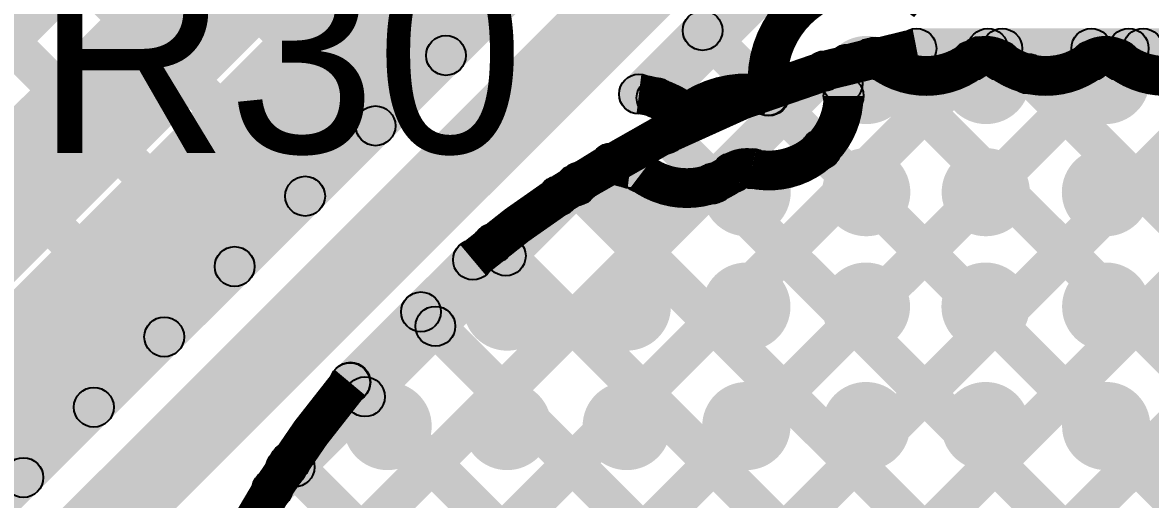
# Model space of a CAD drawing. Header units: millimetres. Extents: x -0.28 to 3.03, y -0.05 to 3.12.
# Drawn here: x 0.8594 to 1.0859, y 1.9753 to 2.0712 of the extents above; entities that cross this region are included whole.
import ezdxf

# ---------------------------------------------------------------- set-up
doc = ezdxf.new("R2010")
doc.units = ezdxf.units.MM
doc.header["$MEASUREMENT"] = 0
for name, color, linetype in [('BottomLayer', 5, 'Continuous'), ('TopLayer', 1, 'Continuous'), ('TopOverlay', 2, 'Continuous'), ('ViaHoleLayer', 16, 'Continuous')]:
    doc.layers.add(name, color=color, linetype=linetype)

msp = doc.modelspace()

# ---------------------------------------------------------------- hatches: boundary and pattern name
at = {"layer": 'BottomLayer'}
for points in [[(0.58684, 1.74816), (0.56916, 1.76584), (1.06216, 2.25884), (1.07984, 2.24116)], [(0.72284, 1.83891), (0.70516, 1.85658), (1.04392, 2.19534), (1.06159, 2.17766)], [(0.74624, 1.83544), (0.73776, 1.84393), (1.04507, 2.15124), (1.05356, 2.14276)], [(0.986, 2.05398), (0.98034, 2.05964), (1.05353, 2.13283), (1.05919, 2.12717)], [(0.98954, 2.05322), (0.98388, 2.05887), (1.05783, 2.13283), (1.06349, 2.12717)], [(0.99313, 2.06677), (0.99878, 2.07243), (1.01189, 2.05932), (1.00624, 2.05366)], [(0.88291, 1.89002), (0.87725, 1.89568), (1.04872, 2.06714), (1.05437, 2.06149)], [(0.88435, 1.86318), (0.87869, 1.86883), (1.07652, 2.06666), (1.08218, 2.061)], [(1.02701, 2.06117), (1.03266, 2.06683), (1.27225, 1.82725), (1.26659, 1.82159)], [(0.88576, 1.8363), (0.8801, 1.84196), (1.10314, 2.06499), (1.10879, 2.05934)], [(1.05838, 2.05809), (1.06403, 2.06375), (1.27532, 1.85246), (1.26966, 1.8468)], [(0.89259, 1.81485), (0.88693, 1.82051), (1.12673, 2.0603), (1.13239, 2.05465)], [(1.01696, 2.04293), (1.02262, 2.04859), (1.25588, 1.81533), (1.25023, 1.80967)], [(0.90716, 1.80113), (0.9015, 1.80679), (1.13919, 2.04448), (1.14485, 2.03882)], [(0.90908, 1.94448), (0.90342, 1.95013), (0.99485, 2.04156), (1.00051, 2.0359)], [(0.96759, 2.03574), (0.97324, 2.0414), (1.24681, 1.76783), (1.24116, 1.76217)], [(0.99548, 2.03614), (1.00113, 2.04179), (1.2495, 1.79343), (1.24384, 1.78777)], [(0.91513, 1.97881), (0.90948, 1.98447), (0.96417, 2.03917), (0.96983, 2.03351)], [(0.95108, 2.02397), (0.95673, 2.02962), (1.23504, 1.75132), (1.22938, 1.74566)], [(0.928, 1.99598), (0.92234, 2.00164), (0.947, 2.0263), (0.95266, 2.02064)], [(0.93656, 2.0102), (0.94222, 2.01586), (1.2218, 1.73627), (1.21615, 1.73061)], [(0.92242, 1.99606), (0.92807, 2.00171), (1.20714, 1.72265), (1.20148, 1.71699)], [(0.91024, 1.97995), (0.9159, 1.98561), (1.19102, 1.71048), (1.18537, 1.70482)]]:
    msp.add_hatch(color=5, dxfattribs=at).paths.add_polyline_path(points)
h = msp.add_hatch(color=5, dxfattribs=at)
edge = h.paths.add_edge_path()
edge.add_arc((0.99596, 2.0696), 0.004, 0, 360)
h = msp.add_hatch(color=5, dxfattribs=at)
edge = h.paths.add_edge_path()
edge.add_arc((1.02886, 2.05964), 0.00886, 0, 360)
h = msp.add_hatch(color=5, dxfattribs=at)
edge = h.paths.add_edge_path()
edge.add_arc((1.02984, 2.064), 0.004, 0, 360)
h = msp.add_hatch(color=5, dxfattribs=at)
edge = h.paths.add_edge_path()
edge.add_arc((1.03058, 2.06418), 0.004, 0, 360)
h = msp.add_hatch(color=5, dxfattribs=at)
edge = h.paths.add_edge_path()
edge.add_arc((1.05288, 2.05964), 0.00886, 0, 360)
h = msp.add_hatch(color=5, dxfattribs=at)
edge = h.paths.add_edge_path()
edge.add_arc((1.05155, 2.06431), 0.004, 0, 360)
h = msp.add_hatch(color=5, dxfattribs=at)
edge = h.paths.add_edge_path()
edge.add_arc((1.07689, 2.05964), 0.00886, 0, 360)
h = msp.add_hatch(color=5, dxfattribs=at)
edge = h.paths.add_edge_path()
edge.add_arc((1.02516, 2.0628), 0.004, 0, 360)
h = msp.add_hatch(color=5, dxfattribs=at)
edge = h.paths.add_edge_path()
edge.add_arc((1.02516, 2.0628), 0.004, 0, 360)
h = msp.add_hatch(color=5, dxfattribs=at)
edge = h.paths.add_edge_path()
edge.add_arc((1.0318, 2.06351), 0.004, 0, 360)
h = msp.add_hatch(color=5, dxfattribs=at)
edge = h.paths.add_edge_path()
edge.add_arc((1.0318, 2.06351), 0.004, 0, 360)
h = msp.add_hatch(color=5, dxfattribs=at)
edge = h.paths.add_edge_path()
edge.add_arc((1.04994, 2.06351), 0.004, 0, 360)
h = msp.add_hatch(color=5, dxfattribs=at)
edge = h.paths.add_edge_path()
edge.add_arc((1.04994, 2.06351), 0.004, 0, 360)
h = msp.add_hatch(color=5, dxfattribs=at)
edge = h.paths.add_edge_path()
edge.add_arc((1.04994, 2.06351), 0.004, 0, 360)
h = msp.add_hatch(color=5, dxfattribs=at)
edge = h.paths.add_edge_path()
edge.add_arc((1.05581, 2.06351), 0.004, 0, 360)
h = msp.add_hatch(color=5, dxfattribs=at)
edge = h.paths.add_edge_path()
edge.add_arc((1.05581, 2.06351), 0.004, 0, 360)
h = msp.add_hatch(color=5, dxfattribs=at)
edge = h.paths.add_edge_path()
edge.add_arc((1.05581, 2.06351), 0.004, 0, 360)
h = msp.add_hatch(color=5, dxfattribs=at)
edge = h.paths.add_edge_path()
edge.add_arc((1.07395, 2.06351), 0.004, 0, 360)
h = msp.add_hatch(color=5, dxfattribs=at)
edge = h.paths.add_edge_path()
edge.add_arc((1.07395, 2.06351), 0.004, 0, 360)
h = msp.add_hatch(color=5, dxfattribs=at)
edge = h.paths.add_edge_path()
edge.add_arc((1.07395, 2.06351), 0.004, 0, 360)
h = msp.add_hatch(color=5, dxfattribs=at)
edge = h.paths.add_edge_path()
edge.add_arc((1.07935, 2.06383), 0.004, 0, 360)
h = msp.add_hatch(color=5, dxfattribs=at)
edge = h.paths.add_edge_path()
edge.add_arc((1.07983, 2.06351), 0.004, 0, 360)
h = msp.add_hatch(color=5, dxfattribs=at)
edge = h.paths.add_edge_path()
edge.add_arc((1.07983, 2.06351), 0.004, 0, 360)
h = msp.add_hatch(color=5, dxfattribs=at)
edge = h.paths.add_edge_path()
edge.add_arc((1.07983, 2.06351), 0.004, 0, 360)
h = msp.add_hatch(color=5, dxfattribs=at)
edge = h.paths.add_edge_path()
edge.add_arc((1.0612, 2.06092), 0.004, 0, 360)
h = msp.add_hatch(color=5, dxfattribs=at)
edge = h.paths.add_edge_path()
edge.add_arc((1.02406, 2.05889), 0.004, 0, 360)
h = msp.add_hatch(color=5, dxfattribs=at)
edge = h.paths.add_edge_path()
edge.add_arc((0.98317, 2.05681), 0.004, 0, 360)
h = msp.add_hatch(color=5, dxfattribs=at)
edge = h.paths.add_edge_path()
edge.add_arc((0.98317, 2.05681), 0.004, 0, 360)
h = msp.add_hatch(color=5, dxfattribs=at)
edge = h.paths.add_edge_path()
edge.add_arc((0.98671, 2.05605), 0.004, 0, 360)
h = msp.add_hatch(color=5, dxfattribs=at)
edge = h.paths.add_edge_path()
edge.add_arc((1.00906, 2.05649), 0.004, 0, 360)
h = msp.add_hatch(color=5, dxfattribs=at)
edge = h.paths.add_edge_path()
edge.add_arc((1.00926, 2.05644), 0.004, 0, 360)
h = msp.add_hatch(color=5, dxfattribs=at)
edge = h.paths.add_edge_path()
edge.add_arc((1.00926, 2.05644), 0.004, 0, 360)
h = msp.add_hatch(color=5, dxfattribs=at)
edge = h.paths.add_edge_path()
edge.add_arc((1.02426, 2.05644), 0.004, 0, 360)
h = msp.add_hatch(color=5, dxfattribs=at)
edge = h.paths.add_edge_path()
edge.add_arc((1.02426, 2.05644), 0.004, 0, 360)
h = msp.add_hatch(color=5, dxfattribs=at)
edge = h.paths.add_edge_path()
edge.add_arc((0.99278, 2.05291), 0.004, 0, 360)
h = msp.add_hatch(color=5, dxfattribs=at)
edge = h.paths.add_edge_path()
edge.add_arc((0.99278, 2.05291), 0.004, 0, 360)
h = msp.add_hatch(color=5, dxfattribs=at)
edge = h.paths.add_edge_path()
edge.add_arc((1.01979, 2.04576), 0.004, 0, 360)
h = msp.add_hatch(color=5, dxfattribs=at)
edge = h.paths.add_edge_path()
edge.add_arc((0.98078, 2.03709), 0.00886, 0, 360)
h = msp.add_hatch(color=5, dxfattribs=at)
edge = h.paths.add_edge_path()
edge.add_arc((0.97753, 2.04291), 0.004, 0, 360)
h = msp.add_hatch(color=5, dxfattribs=at)
edge = h.paths.add_edge_path()
edge.add_arc((0.97753, 2.04291), 0.004, 0, 360)
h = msp.add_hatch(color=5, dxfattribs=at)
edge = h.paths.add_edge_path()
edge.add_arc((0.97753, 2.04291), 0.004, 0, 360)
h = msp.add_hatch(color=5, dxfattribs=at)
edge = h.paths.add_edge_path()
edge.add_arc((0.98136, 2.04192), 0.004, 0, 360)
h = msp.add_hatch(color=5, dxfattribs=at)
edge = h.paths.add_edge_path()
edge.add_arc((0.98139, 2.04191), 0.004, 0, 360)
h = msp.add_hatch(color=5, dxfattribs=at)
edge = h.paths.add_edge_path()
edge.add_arc((1.00479, 2.03709), 0.00886, 0, 360)
h = msp.add_hatch(color=5, dxfattribs=at)
edge = h.paths.add_edge_path()
edge.add_arc((1.00588, 2.04183), 0.004, 0, 360)
h = msp.add_hatch(color=5, dxfattribs=at)
edge = h.paths.add_edge_path()
edge.add_arc((1.00588, 2.04183), 0.004, 0, 360)
h = msp.add_hatch(color=5, dxfattribs=at)
edge = h.paths.add_edge_path()
edge.add_arc((1.00588, 2.04183), 0.004, 0, 360)
h = msp.add_hatch(color=5, dxfattribs=at)
edge = h.paths.add_edge_path()
edge.add_arc((1.02881, 2.03709), 0.00886, 0, 360)
h = msp.add_hatch(color=5, dxfattribs=at)
edge = h.paths.add_edge_path()
edge.add_arc((1.05282, 2.03709), 0.00886, 0, 360)
h = msp.add_hatch(color=5, dxfattribs=at)
edge = h.paths.add_edge_path()
edge.add_arc((1.07695, 2.03709), 0.00886, 0, 360)
h = msp.add_hatch(color=5, dxfattribs=at)
edge = h.paths.add_edge_path()
edge.add_arc((0.98371, 2.04096), 0.004, 0, 360)
h = msp.add_hatch(color=5, dxfattribs=at)
edge = h.paths.add_edge_path()
edge.add_arc((0.98371, 2.04096), 0.004, 0, 360)
h = msp.add_hatch(color=5, dxfattribs=at)
edge = h.paths.add_edge_path()
edge.add_arc((1.00185, 2.04096), 0.004, 0, 360)
h = msp.add_hatch(color=5, dxfattribs=at)
edge = h.paths.add_edge_path()
edge.add_arc((1.00185, 2.04096), 0.004, 0, 360)
h = msp.add_hatch(color=5, dxfattribs=at)
edge = h.paths.add_edge_path()
edge.add_arc((1.00185, 2.04096), 0.004, 0, 360)
h = msp.add_hatch(color=5, dxfattribs=at)
edge = h.paths.add_edge_path()
edge.add_arc((0.97042, 2.03857), 0.004, 0, 360)
h = msp.add_hatch(color=5, dxfattribs=at)
edge = h.paths.add_edge_path()
edge.add_arc((0.99768, 2.03873), 0.004, 0, 360)
h = msp.add_hatch(color=5, dxfattribs=at)
edge = h.paths.add_edge_path()
edge.add_arc((0.9983, 2.03896), 0.004, 0, 360)
h = msp.add_hatch(color=5, dxfattribs=at)
edge = h.paths.add_edge_path()
edge.add_arc((0.967, 2.03634), 0.004, 0, 360)
h = msp.add_hatch(color=5, dxfattribs=at)
edge = h.paths.add_edge_path()
edge.add_arc((0.95391, 2.02679), 0.004, 0, 360)
h = msp.add_hatch(color=5, dxfattribs=at)
edge = h.paths.add_edge_path()
edge.add_arc((0.94983, 2.02347), 0.004, 0, 360)
h = msp.add_hatch(color=5, dxfattribs=at)
edge = h.paths.add_edge_path()
edge.add_arc((0.94983, 2.02347), 0.004, 0, 360)
h = msp.add_hatch(color=5, dxfattribs=at)
edge = h.paths.add_edge_path()
edge.add_arc((0.95671, 2.01409), 0.00886, 0, 360)
h = msp.add_hatch(color=5, dxfattribs=at)
edge = h.paths.add_edge_path()
edge.add_arc((0.98072, 2.01409), 0.00886, 0, 360)
h = msp.add_hatch(color=5, dxfattribs=at)
edge = h.paths.add_edge_path()
edge.add_arc((1.00474, 2.01409), 0.00886, 0, 360)
h = msp.add_hatch(color=5, dxfattribs=at)
edge = h.paths.add_edge_path()
edge.add_arc((1.02875, 2.01409), 0.00886, 0, 360)
h = msp.add_hatch(color=5, dxfattribs=at)
edge = h.paths.add_edge_path()
edge.add_arc((1.05277, 2.01409), 0.00886, 0, 360)
h = msp.add_hatch(color=5, dxfattribs=at)
edge = h.paths.add_edge_path()
edge.add_arc((1.077, 2.01409), 0.00886, 0, 360)
h = msp.add_hatch(color=5, dxfattribs=at)
edge = h.paths.add_edge_path()
edge.add_arc((0.93939, 2.01303), 0.004, 0, 360)
h = msp.add_hatch(color=5, dxfattribs=at)
edge = h.paths.add_edge_path()
edge.add_arc((0.92517, 1.99881), 0.004, 0, 360)
h = msp.add_hatch(color=5, dxfattribs=at)
edge = h.paths.add_edge_path()
edge.add_arc((0.92517, 1.99881), 0.004, 0, 360)
h = msp.add_hatch(color=5, dxfattribs=at)
edge = h.paths.add_edge_path()
edge.add_arc((0.92524, 1.99889), 0.004, 0, 360)
h = msp.add_hatch(color=5, dxfattribs=at)
edge = h.paths.add_edge_path()
edge.add_arc((0.93269, 1.99008), 0.00886, 0, 360)
h = msp.add_hatch(color=5, dxfattribs=at)
edge = h.paths.add_edge_path()
edge.add_arc((0.95671, 1.99008), 0.00886, 0, 360)
h = msp.add_hatch(color=5, dxfattribs=at)
edge = h.paths.add_edge_path()
edge.add_arc((0.98072, 1.99008), 0.00886, 0, 360)
h = msp.add_hatch(color=5, dxfattribs=at)
edge = h.paths.add_edge_path()
edge.add_arc((1.00474, 1.99008), 0.00886, 0, 360)
h = msp.add_hatch(color=5, dxfattribs=at)
edge = h.paths.add_edge_path()
edge.add_arc((1.02875, 1.99008), 0.00886, 0, 360)
h = msp.add_hatch(color=5, dxfattribs=at)
edge = h.paths.add_edge_path()
edge.add_arc((1.05277, 1.99008), 0.00886, 0, 360)
h = msp.add_hatch(color=5, dxfattribs=at)
edge = h.paths.add_edge_path()
edge.add_arc((1.077, 1.99008), 0.00886, 0, 360)
h = msp.add_hatch(color=5, dxfattribs=at)
edge = h.paths.add_edge_path()
edge.add_arc((0.91307, 1.98278), 0.004, 0, 360)
h = msp.add_hatch(color=5, dxfattribs=at)
edge = h.paths.add_edge_path()
edge.add_arc((0.9123, 1.98164), 0.004, 0, 360)
at = {"layer": 'TopLayer'}
for points in [[(0.80883, 1.92908), (0.80317, 1.93474), (1.02067, 2.15224), (1.02633, 2.14658)], [(0.74681, 2.1151), (0.75246, 2.12076), (0.87653, 1.99669), (0.87087, 1.99103)], [(0.77509, 2.1151), (0.78075, 2.12076), (0.89067, 2.01083), (0.88501, 2.00518)], [(0.80337, 2.1151), (0.80903, 2.12076), (0.90481, 2.02498), (0.89916, 2.01932)], [(0.73864, 2.09498), (0.74429, 2.10064), (0.86239, 1.98255), (0.85673, 1.97689)], [(0.84475, 1.95925), (0.83909, 1.96491), (0.97459, 2.10041), (0.98025, 2.09475)], [(0.8603, 1.9437), (0.8497, 1.9543), (0.9852, 2.0898), (0.9958, 2.0792)], [(0.73275, 1.93785), (0.7271, 1.94351), (0.86941, 2.08583), (0.87507, 2.08017)], [(0.76104, 1.93785), (0.75538, 1.94351), (0.8977, 2.08583), (0.90335, 2.08017)], [(0.78864, 1.93717), (0.78298, 1.94283), (0.92598, 2.08583), (0.93164, 2.08017)], [(0.86659, 2.08017), (0.87224, 2.08583), (0.91895, 2.03912), (0.9133, 2.03346)], [(0.89487, 2.08017), (0.90053, 2.08583), (0.9331, 2.05326), (0.92744, 2.0476)], [(0.92316, 2.08017), (0.92881, 2.08583), (0.94724, 2.0674), (0.94158, 2.06174)], [(0.88193, 1.86076), (0.87627, 1.86641), (1.07869, 2.06883), (1.08434, 2.06317)], [(0.88291, 1.89002), (0.87725, 1.89568), (1.0504, 2.06883), (1.05606, 2.06317)], [(0.88464, 1.83518), (0.87898, 1.84084), (1.10697, 2.06883), (1.11263, 2.06317)], [(1.0389, 2.062), (1.0389, 2.07), (1.074, 2.07), (1.074, 2.062)], [(1.05329, 2.06317), (1.05895, 2.06883), (1.27532, 1.85246), (1.26966, 1.8468)], [(1.074, 2.062), (1.074, 2.07), (1.11516, 2.07), (1.11516, 2.062)], [(1.08158, 2.06317), (1.08723, 2.06883), (1.27286, 1.8832), (1.2672, 1.87754)], [(1.02701, 2.06117), (1.03266, 2.06683), (1.27225, 1.82725), (1.26659, 1.82159)], [(0.89004, 1.92543), (0.88438, 1.93109), (1.01755, 2.06426), (1.02321, 2.0586)], [(0.89, 1.81226), (0.88434, 1.81792), (1.12673, 2.0603), (1.13239, 2.05465)], [(1.00536, 2.05453), (1.01102, 2.06019), (1.25588, 1.81533), (1.25023, 1.80967)], [(0.98564, 2.04598), (0.99129, 2.05163), (1.2495, 1.79343), (1.24384, 1.78777)], [(0.89748, 1.79146), (0.89182, 1.79711), (1.13919, 2.04448), (1.14485, 2.03882)], [(0.91235, 1.97453), (0.9067, 1.98019), (0.96845, 2.04195), (0.97411, 2.03629)], [(0.96774, 2.03558), (0.9734, 2.04124), (1.2422, 1.77244), (1.23654, 1.76679)], [(0.9536, 2.02144), (0.95926, 2.0271), (1.22822, 1.75813), (1.22257, 1.75248)], [(0.93946, 2.0073), (0.94512, 2.01295), (1.21165, 1.74643), (1.20599, 1.74077)], [(0.92532, 1.99316), (0.93098, 1.99881), (1.20387, 1.72592), (1.19821, 1.72026)], [(0.91118, 1.97901), (0.91683, 1.98467), (1.18313, 1.71838), (1.17747, 1.71272)]]:
    msp.add_hatch(color=1, dxfattribs=at).paths.add_polyline_path(points)
h = msp.add_hatch(color=1, dxfattribs=at)
edge = h.paths.add_edge_path()
edge.add_arc((0.94441, 2.06457), 0.004, 0, 360)
h = msp.add_hatch(color=1, dxfattribs=at)
edge = h.paths.add_edge_path()
edge.add_arc((1.02886, 2.05964), 0.00886, 0, 360)
h = msp.add_hatch(color=1, dxfattribs=at)
edge = h.paths.add_edge_path()
edge.add_arc((1.02984, 2.064), 0.004, 0, 360)
h = msp.add_hatch(color=1, dxfattribs=at)
edge = h.paths.add_edge_path()
edge.add_arc((1.0389, 2.066), 0.004, 0, 360)
h = msp.add_hatch(color=1, dxfattribs=at)
edge = h.paths.add_edge_path()
edge.add_arc((1.0389, 2.066), 0.004, 0, 360)
h = msp.add_hatch(color=1, dxfattribs=at)
edge = h.paths.add_edge_path()
edge.add_arc((1.05288, 2.05964), 0.00886, 0, 360)
h = msp.add_hatch(color=1, dxfattribs=at)
edge = h.paths.add_edge_path()
edge.add_arc((1.05323, 2.066), 0.004, 0, 360)
h = msp.add_hatch(color=1, dxfattribs=at)
edge = h.paths.add_edge_path()
edge.add_arc((1.05612, 2.066), 0.004, 0, 360)
h = msp.add_hatch(color=1, dxfattribs=at)
edge = h.paths.add_edge_path()
edge.add_arc((1.07689, 2.05964), 0.00886, 0, 360)
h = msp.add_hatch(color=1, dxfattribs=at)
edge = h.paths.add_edge_path()
edge.add_arc((1.074, 2.066), 0.004, 0, 360)
h = msp.add_hatch(color=1, dxfattribs=at)
edge = h.paths.add_edge_path()
edge.add_arc((1.074, 2.066), 0.004, 0, 360)
h = msp.add_hatch(color=1, dxfattribs=at)
edge = h.paths.add_edge_path()
edge.add_arc((1.08152, 2.066), 0.004, 0, 360)
h = msp.add_hatch(color=1, dxfattribs=at)
edge = h.paths.add_edge_path()
edge.add_arc((1.0844, 2.066), 0.004, 0, 360)
h = msp.add_hatch(color=1, dxfattribs=at)
edge = h.paths.add_edge_path()
edge.add_arc((1.02038, 2.06143), 0.004, 0, 360)
h = msp.add_hatch(color=1, dxfattribs=at)
edge = h.paths.add_edge_path()
edge.add_arc((1.00819, 2.05736), 0.004, 0, 360)
h = msp.add_hatch(color=1, dxfattribs=at)
edge = h.paths.add_edge_path()
edge.add_arc((0.93027, 2.05043), 0.004, 0, 360)
h = msp.add_hatch(color=1, dxfattribs=at)
edge = h.paths.add_edge_path()
edge.add_arc((0.98846, 2.0488), 0.004, 0, 360)
h = msp.add_hatch(color=1, dxfattribs=at)
edge = h.paths.add_edge_path()
edge.add_arc((0.98078, 2.03709), 0.00886, 0, 360)
h = msp.add_hatch(color=1, dxfattribs=at)
edge = h.paths.add_edge_path()
edge.add_arc((1.00479, 2.03709), 0.00886, 0, 360)
h = msp.add_hatch(color=1, dxfattribs=at)
edge = h.paths.add_edge_path()
edge.add_arc((1.02881, 2.03709), 0.00886, 0, 360)
h = msp.add_hatch(color=1, dxfattribs=at)
edge = h.paths.add_edge_path()
edge.add_arc((1.05282, 2.03709), 0.00886, 0, 360)
h = msp.add_hatch(color=1, dxfattribs=at)
edge = h.paths.add_edge_path()
edge.add_arc((1.07695, 2.03709), 0.00886, 0, 360)
h = msp.add_hatch(color=1, dxfattribs=at)
edge = h.paths.add_edge_path()
edge.add_arc((0.97128, 2.03912), 0.004, 0, 360)
h = msp.add_hatch(color=1, dxfattribs=at)
edge = h.paths.add_edge_path()
edge.add_arc((0.97128, 2.03912), 0.004, 0, 360)
h = msp.add_hatch(color=1, dxfattribs=at)
edge = h.paths.add_edge_path()
edge.add_arc((0.97057, 2.03841), 0.004, 0, 360)
h = msp.add_hatch(color=1, dxfattribs=at)
edge = h.paths.add_edge_path()
edge.add_arc((0.91613, 2.03629), 0.004, 0, 360)
h = msp.add_hatch(color=1, dxfattribs=at)
edge = h.paths.add_edge_path()
edge.add_arc((0.95643, 2.02427), 0.004, 0, 360)
h = msp.add_hatch(color=1, dxfattribs=at)
edge = h.paths.add_edge_path()
edge.add_arc((0.90198, 2.02215), 0.004, 0, 360)
h = msp.add_hatch(color=1, dxfattribs=at)
edge = h.paths.add_edge_path()
edge.add_arc((0.95671, 2.01409), 0.00886, 0, 360)
h = msp.add_hatch(color=1, dxfattribs=at)
edge = h.paths.add_edge_path()
edge.add_arc((0.98072, 2.01409), 0.00886, 0, 360)
h = msp.add_hatch(color=1, dxfattribs=at)
edge = h.paths.add_edge_path()
edge.add_arc((1.00474, 2.01409), 0.00886, 0, 360)
h = msp.add_hatch(color=1, dxfattribs=at)
edge = h.paths.add_edge_path()
edge.add_arc((1.02875, 2.01409), 0.00886, 0, 360)
h = msp.add_hatch(color=1, dxfattribs=at)
edge = h.paths.add_edge_path()
edge.add_arc((1.05277, 2.01409), 0.00886, 0, 360)
h = msp.add_hatch(color=1, dxfattribs=at)
edge = h.paths.add_edge_path()
edge.add_arc((1.077, 2.01409), 0.00886, 0, 360)
h = msp.add_hatch(color=1, dxfattribs=at)
edge = h.paths.add_edge_path()
edge.add_arc((0.94229, 2.01013), 0.004, 0, 360)
h = msp.add_hatch(color=1, dxfattribs=at)
edge = h.paths.add_edge_path()
edge.add_arc((0.88784, 2.008), 0.004, 0, 360)
h = msp.add_hatch(color=1, dxfattribs=at)
edge = h.paths.add_edge_path()
edge.add_arc((0.92815, 1.99598), 0.004, 0, 360)
h = msp.add_hatch(color=1, dxfattribs=at)
edge = h.paths.add_edge_path()
edge.add_arc((0.8737, 1.99386), 0.004, 0, 360)
h = msp.add_hatch(color=1, dxfattribs=at)
edge = h.paths.add_edge_path()
edge.add_arc((0.93269, 1.99008), 0.00886, 0, 360)
h = msp.add_hatch(color=1, dxfattribs=at)
edge = h.paths.add_edge_path()
edge.add_arc((0.95671, 1.99008), 0.00886, 0, 360)
h = msp.add_hatch(color=1, dxfattribs=at)
edge = h.paths.add_edge_path()
edge.add_arc((0.98072, 1.99008), 0.00886, 0, 360)
h = msp.add_hatch(color=1, dxfattribs=at)
edge = h.paths.add_edge_path()
edge.add_arc((1.00474, 1.99008), 0.00886, 0, 360)
h = msp.add_hatch(color=1, dxfattribs=at)
edge = h.paths.add_edge_path()
edge.add_arc((1.02875, 1.99008), 0.00886, 0, 360)
h = msp.add_hatch(color=1, dxfattribs=at)
edge = h.paths.add_edge_path()
edge.add_arc((1.05277, 1.99008), 0.00886, 0, 360)
h = msp.add_hatch(color=1, dxfattribs=at)
edge = h.paths.add_edge_path()
edge.add_arc((1.077, 1.99008), 0.00886, 0, 360)
h = msp.add_hatch(color=1, dxfattribs=at)
edge = h.paths.add_edge_path()
edge.add_arc((0.914, 1.98184), 0.004, 0, 360)
h = msp.add_hatch(color=1, dxfattribs=at)
edge = h.paths.add_edge_path()
edge.add_arc((0.85956, 1.97972), 0.004, 0, 360)
h = msp.add_hatch(color=1, dxfattribs=at)
edge = h.paths.add_edge_path()
edge.add_arc((0.90952, 1.97736), 0.004, 0, 360)
h = msp.add_hatch(color=1, dxfattribs=at)
edge = h.paths.add_edge_path()
edge.add_arc((0.90952, 1.97736), 0.004, 0, 360)
at = {"layer": 'ViaHoleLayer'}
h = msp.add_hatch(color=16, dxfattribs=at)
edge = h.paths.add_edge_path()
edge.add_arc((1.02886, 2.05964), 0.00591, 0, 360)
h = msp.add_hatch(color=16, dxfattribs=at)
edge = h.paths.add_edge_path()
edge.add_arc((1.05288, 2.05964), 0.00591, 0, 360)
h = msp.add_hatch(color=16, dxfattribs=at)
edge = h.paths.add_edge_path()
edge.add_arc((1.07689, 2.05964), 0.00591, 0, 360)
h = msp.add_hatch(color=16, dxfattribs=at)
edge = h.paths.add_edge_path()
edge.add_arc((0.98078, 2.03709), 0.00591, 0, 360)
h = msp.add_hatch(color=16, dxfattribs=at)
edge = h.paths.add_edge_path()
edge.add_arc((1.00479, 2.03709), 0.00591, 0, 360)
h = msp.add_hatch(color=16, dxfattribs=at)
edge = h.paths.add_edge_path()
edge.add_arc((1.02881, 2.03709), 0.00591, 0, 360)
h = msp.add_hatch(color=16, dxfattribs=at)
edge = h.paths.add_edge_path()
edge.add_arc((1.05282, 2.03709), 0.00591, 0, 360)
h = msp.add_hatch(color=16, dxfattribs=at)
edge = h.paths.add_edge_path()
edge.add_arc((1.07695, 2.03709), 0.00591, 0, 360)
h = msp.add_hatch(color=16, dxfattribs=at)
edge = h.paths.add_edge_path()
edge.add_arc((0.95671, 2.01409), 0.00591, 0, 360)
h = msp.add_hatch(color=16, dxfattribs=at)
edge = h.paths.add_edge_path()
edge.add_arc((0.98072, 2.01409), 0.00591, 0, 360)
h = msp.add_hatch(color=16, dxfattribs=at)
edge = h.paths.add_edge_path()
edge.add_arc((1.00474, 2.01409), 0.00591, 0, 360)
h = msp.add_hatch(color=16, dxfattribs=at)
edge = h.paths.add_edge_path()
edge.add_arc((1.02875, 2.01409), 0.00591, 0, 360)
h = msp.add_hatch(color=16, dxfattribs=at)
edge = h.paths.add_edge_path()
edge.add_arc((1.05277, 2.01409), 0.00591, 0, 360)
h = msp.add_hatch(color=16, dxfattribs=at)
edge = h.paths.add_edge_path()
edge.add_arc((1.077, 2.01409), 0.00591, 0, 360)
h = msp.add_hatch(color=16, dxfattribs=at)
edge = h.paths.add_edge_path()
edge.add_arc((0.93269, 1.99008), 0.00591, 0, 360)
h = msp.add_hatch(color=16, dxfattribs=at)
edge = h.paths.add_edge_path()
edge.add_arc((0.95671, 1.99008), 0.00591, 0, 360)
h = msp.add_hatch(color=16, dxfattribs=at)
edge = h.paths.add_edge_path()
edge.add_arc((0.98072, 1.99008), 0.00591, 0, 360)
h = msp.add_hatch(color=16, dxfattribs=at)
edge = h.paths.add_edge_path()
edge.add_arc((1.00474, 1.99008), 0.00591, 0, 360)
h = msp.add_hatch(color=16, dxfattribs=at)
edge = h.paths.add_edge_path()
edge.add_arc((1.02875, 1.99008), 0.00591, 0, 360)
h = msp.add_hatch(color=16, dxfattribs=at)
edge = h.paths.add_edge_path()
edge.add_arc((1.05277, 1.99008), 0.00591, 0, 360)
h = msp.add_hatch(color=16, dxfattribs=at)
edge = h.paths.add_edge_path()
edge.add_arc((1.077, 1.99008), 0.00591, 0, 360)

# ---------------------------------------------------------------- linework, layer by layer
at = {"layer": 'BottomLayer', "const_width": 0.008}
for points in [[(1.00926, 2.05644, -0.677526), (1.04087, 2.07546)], [(1.02516, 2.0628, -0.007061), (1.03058, 2.06418)], [(1.04994, 2.06351, -0.336591), (1.05581, 2.06351)], [(1.07395, 2.06351, -0.33659), (1.07983, 2.06351)], [(1.02406, 2.05889, -0.219059), (1.02516, 2.0628)], [(1.04994, 2.06351, -0.336592), (1.0318, 2.06351)], [(1.04994, 2.06351, -0.33659), (1.0318, 2.06351)], [(1.07395, 2.06351, -0.336592), (1.05581, 2.06351)], [(1.07395, 2.06351, -0.33659), (1.05581, 2.06351)], [(1.09797, 2.06351, -0.336592), (1.07983, 2.06351)], [(1.09797, 2.06351, -0.33659), (1.07983, 2.06351)], [(0.98317, 2.05681, -0.132929), (0.99278, 2.05291)], [(0.99278, 2.05291, -0.222685), (1.00926, 2.05644)], [(1.02426, 2.05644, -0.482401), (1.00588, 2.04183)], [(1.02426, 2.05644, -0.482401), (1.00588, 2.04183)], [(0.94983, 2.02347, -0.042788), (0.97753, 2.04291)], [(0.98139, 2.04191, -0.066602), (0.97753, 2.04291)], [(0.98136, 2.04192, -0.066148), (0.97753, 2.04291)], [(1.00185, 2.04096, -0.222685), (1.00588, 2.04183)], [(1.00185, 2.04096, -0.336592), (0.98371, 2.04096)], [(1.00185, 2.04096, -0.33659), (0.98371, 2.04096)], [(0.90346, 1.96707, -0.048648), (0.92517, 1.99881)]]:
    msp.add_lwpolyline(points, format="xyb", dxfattribs=at)
at = {"layer": 'BottomLayer'}
for centre in [(0.99596, 2.0696), (1.02984, 2.064), (1.03058, 2.06418), (1.05155, 2.06431), (1.02516, 2.0628), (1.02516, 2.0628), (1.0318, 2.06351), (1.0318, 2.06351), (1.04994, 2.06351), (1.04994, 2.06351), (1.04994, 2.06351), (1.05581, 2.06351), (1.05581, 2.06351), (1.05581, 2.06351), (1.07395, 2.06351), (1.07395, 2.06351), (1.07395, 2.06351), (1.07935, 2.06383), (1.07983, 2.06351), (1.07983, 2.06351), (1.07983, 2.06351), (1.0612, 2.06092), (1.02406, 2.05889), (0.98317, 2.05681), (0.98317, 2.05681), (0.98671, 2.05605), (1.00906, 2.05649), (1.00926, 2.05644), (1.00926, 2.05644), (1.02426, 2.05644), (1.02426, 2.05644), (0.99278, 2.05291), (0.99278, 2.05291), (1.01979, 2.04576), (0.97753, 2.04291), (0.97753, 2.04291), (0.97753, 2.04291), (0.98136, 2.04192), (0.98139, 2.04191), (1.00588, 2.04183), (1.00588, 2.04183), (1.00588, 2.04183), (0.98371, 2.04096), (0.98371, 2.04096), (1.00185, 2.04096), (1.00185, 2.04096), (1.00185, 2.04096), (0.97042, 2.03857), (0.99768, 2.03873), (0.9983, 2.03896), (0.967, 2.03634), (0.95391, 2.02679), (0.94983, 2.02347), (0.94983, 2.02347), (0.93939, 2.01303), (0.92517, 1.99881), (0.92517, 1.99881), (0.92524, 1.99889), (0.91307, 1.98278), (0.9123, 1.98164)]:
    msp.add_circle(centre, 0.004, dxfattribs=at)
at = {"layer": 'TopLayer', "const_width": 0.008}
for points in [[(0.97128, 2.03912, -0.092619), (1.0389, 2.066)], [(0.87894, 1.87161, -0.14172), (0.90952, 1.97736)]]:
    msp.add_lwpolyline(points, format="xyb", dxfattribs=at)
at = {"layer": 'TopLayer'}
for centre in [(0.94441, 2.06457), (1.02984, 2.064), (1.0389, 2.066), (1.0389, 2.066), (1.05323, 2.066), (1.05612, 2.066), (1.074, 2.066), (1.074, 2.066), (1.08152, 2.066), (1.0844, 2.066), (1.02038, 2.06143), (1.00819, 2.05736), (0.93027, 2.05043), (0.98846, 2.0488), (0.97128, 2.03912), (0.97128, 2.03912), (0.97057, 2.03841), (0.91613, 2.03629), (0.95643, 2.02427), (0.90198, 2.02215), (0.94229, 2.01013), (0.88784, 2.008), (0.92815, 1.99598), (0.8737, 1.99386), (0.914, 1.98184), (0.85956, 1.97972), (0.90952, 1.97736), (0.90952, 1.97736)]:
    msp.add_circle(centre, 0.004, dxfattribs=at)

# ---------------------------------------------------------------- texts
at = {"layer": 'TopOverlay'}
msp.add_text('R30', height=0.04, dxfattribs=at).set_placement((0.862, 2.045))

doc.saveas('drawing.dxf')
